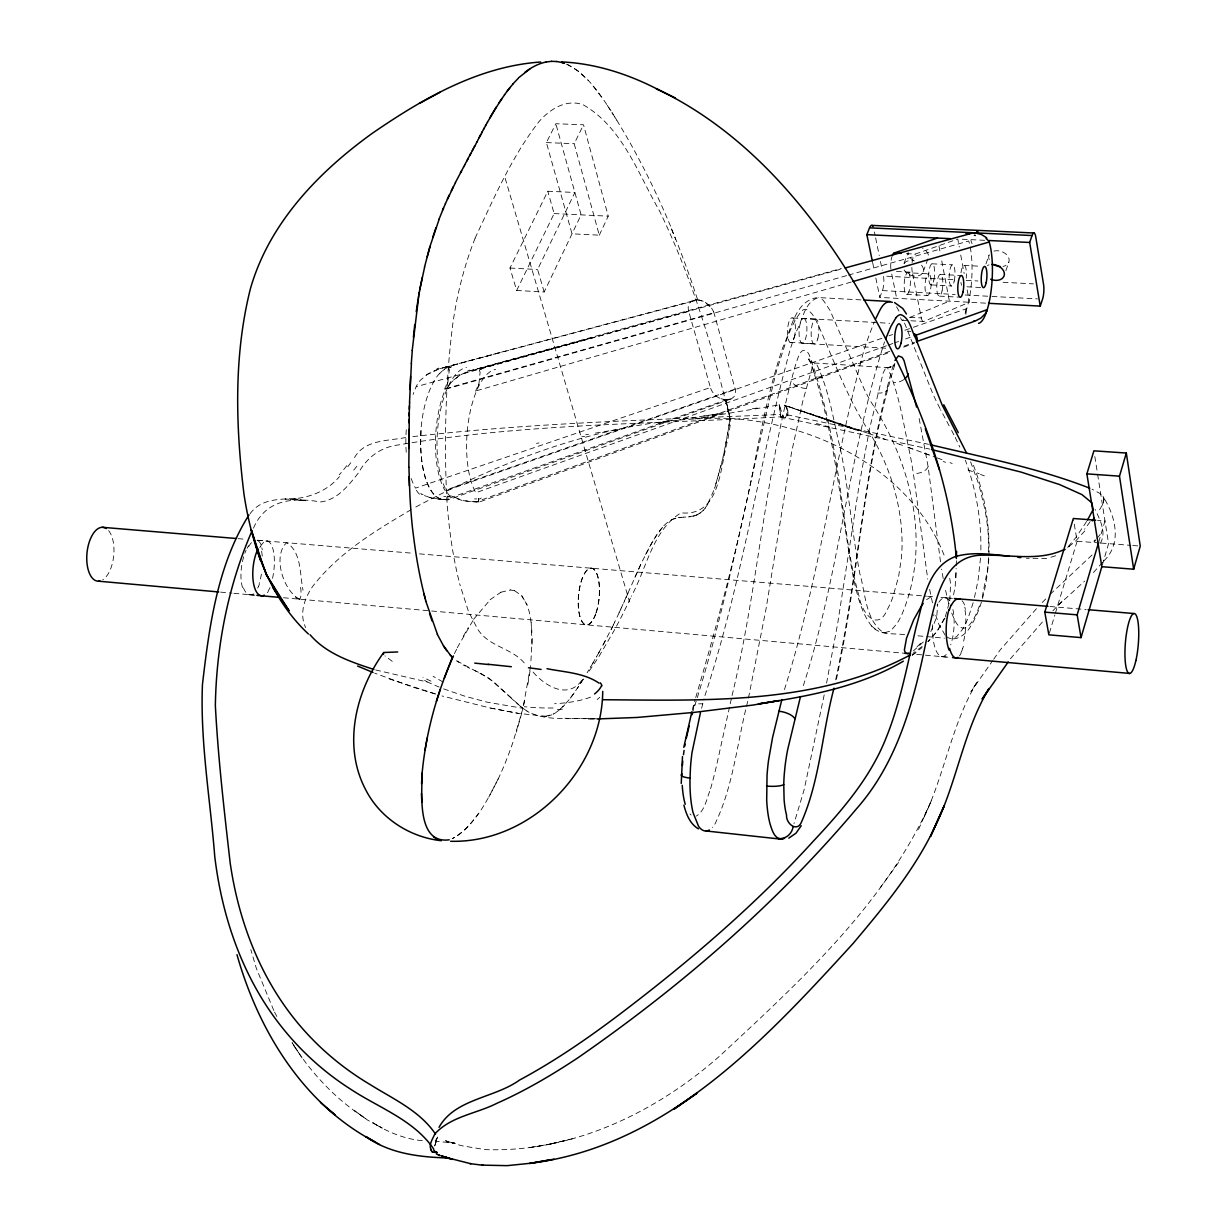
<?xml version="1.0" encoding="UTF-8"?>
<svg xmlns="http://www.w3.org/2000/svg" width="1227" height="1227" viewBox="0 0 1227 1227"><rect width="100%" height="100%" fill="white"/><g stroke="black" fill="none" stroke-linecap="round" stroke-linejoin="round"><path stroke-width="0.75" stroke-dasharray="5 3.75" d="M980.864 549.957C981.401 519.374 975.971 488.714 965.281 460.079M532.043 644.252L531.199 622.61M532.181 638.331L530.77 663.868M420.432 444.22L420.876 430.646A66.442 27.147 -86 0 1 439.22 373.79L444.741 369.036M988.763 551.92L988.134 532.871A127.731 33.804 -85.4 0 0 984.606 508.116L978.993 484.926L970.557 461.72M956.262 565.724L956.385 560.356M953.532 594.896L955.189 586.491L956.14 568.408M784.498 405.171C788.9 407.763 787.12 423.744 780.449 416.858L780.525 414.45C656.813 419.757 532.717 422.594 409.634 436.996M955.91 577.856L956.186 569.313M988.916 555.877C990.097 524.052 984.177 491.966 972.321 462.441M949.79 600.739L950.588 583.96L949.299 575.325M447.932 381.98L449.312 369.894M421.06 430.662L420.616 444.235A66.595 27.04 -85.9 0 0 443.039 499.466L447.487 499.711M980.526 557.994L978.118 579.957L973.993 599.742M988.793 559.113C986.861 582.288 983.088 606.521 970.511 626.476C966.247 634.39 954.821 643.255 946.094 636.384M448.238 499.604L447.518 496.045M966.002 312.502L966.109 311.52M1099.515 509.803L1103.426 503.285L1103.963 498.055L1100.297 493.637L1092.045 489.19M1103.825 560.923C1122.107 543.607 1115.588 516.889 1103.963 498.055L1103.426 503.285M530.662 665.632L522.963 708.286L513.223 741.445A242.731 97.531 -84.6 0 1 498.331 778.7C486.889 800.955 474.895 826.001 452.196 838.685C463.223 833.363 471.076 823.424 478.254 813.808M530.033 670.924L527.687 685.556M725.264 446.229L727.289 435.171A237.869 83.436 -86.5 0 0 730.096 418.438L729.436 416.106M835.679 679.819C858.363 574.558 863.517 465.6 894.192 362.088M826.569 683.132L837.688 623.485L859.283 484.19L869.514 429.005L883.225 372.763L885.817 367.824L890.219 367.21L891.155 366.75L885.817 367.824L890.219 367.21L894.238 364.756L893.179 366.091L895.557 362.425C863.164 465.554 859.161 575.202 836.139 680.54M724.175 451.659L727.442 435.171A237.869 83.421 -86.5 0 0 729.942 418.422C618.745 415.631 511.061 456.03 414.327 507.794M824.191 694.927L804.145 789.713L793.992 823.593M723.04 456.996L724.329 451.659M748.47 698.025L766.108 608.531L791.584 452.288L802.673 401.658L812.627 366.106L815.295 363.054L887.489 367.64C899.866 394.941 903.67 425.984 910.25 455.232A586.828 183.13 -83.9 0 1 913.394 473.53L927.75 579.159M732.074 695.525C758.347 586.429 764.774 473.377 795.449 365.263A67.684 20.859 -86.2 0 1 796.446 362.088C797.979 358.008 801.062 346.305 807.09 351.597A40.859 12.699 -86.3 0 1 809.36 355.14C826.845 404.036 836.108 455.6 842.765 506.996C847.09 537.119 850.771 567.534 859.268 596.843C861.584 612.779 877.811 633.04 887.642 608.914A85.507 24.494 -85.6 0 0 892.934 596.828L898.593 576.629L901.293 558.806A46.151 13.098 -85.5 0 0 902.06 545.095C902.351 503.469 888.701 462.518 866.507 427.548C847.474 396.858 834.605 363.008 820.418 329.94C816.507 322.839 814.253 312.824 806.17 309.388A44.632 13.865 -86.5 0 0 801.691 310.906C788.271 327.486 784.068 349.634 776.936 369.22C748.439 482.963 729.16 598.96 693.102 710.847M747.749 701.369C737.105 742.074 733.608 785.357 715.172 823.578A49.816 16.181 -84.1 0 1 712.304 827.443M730.249 703.792L731.706 697.181M729.513 707.089L717.412 761.706A194.418 66.212 -84.5 0 1 709.758 791.553M723.194 456.996L714.697 488.377L707.642 504.251M524.65 700.663L522.871 708.286L527.027 711.077M722.028 462.211L714.543 488.361M478.929 384.005L480.125 371.996A20.138 6.012 -9 0 0 479.558 371.306M692.319 710.142L695.218 699.405M478.346 386.152L478.76 384.618M701.599 708.301L704.068 698.899M784.452 689.589C819.038 579.589 833.394 464.772 863.026 353.637A264.004 73.559 -85.7 0 1 869.268 334.864L874.314 321.888M521.751 713.132L516.306 732.212M803.348 685.617C839.559 573.193 848.624 454.159 884.544 341.842M704.958 695.571C742.212 582.319 758.777 463.929 790.203 349.281A262.179 77.991 -85.7 0 1 796.737 330.646C802.688 319.787 804.912 300.891 818.777 297.594L862.029 299.955M982.213 597.043L987.658 568.883A48.374 12.577 -85.6 0 0 988.256 562.58A45.583 11.841 -85.6 0 0 988.579 557.472M447.778 382.594L447.334 384.112M695.724 697.565C720.111 614.42 742.274 530.601 757.933 445.309C764.774 412.364 771.921 379.388 782.78 347.486C791.124 330.784 794.283 301.781 816.476 297.716M945.342 616.66L949.299 602.503M973.164 602.718L968.655 616.46A100.859 26.779 -85.7 0 1 962.643 629.16L956.493 636.828L950.143 638.653M1102.352 564.911L1108.579 543.638L1097.49 473.545M478.898 502.027L478.361 498.545M1098.686 542.15L1104.99 520.861L1097.536 520.309M1049.392 633.025L1054.837 615.034M1055.373 613.224L1077.122 541.214L1073.625 520.248M709.681 791.4C706.338 799.82 704.666 810.97 696.338 816.062M434.711 1146.064L437.625 1137.153L434.021 1142.828M434.818 1145.604L437.625 1137.153L434.634 1144.438M962.643 648.592L963.41 646.292M1005.879 270.676L1008.87 262.057M985.956 263.882L988.993 255.277M923.21 271.688L928.272 258.007A10.399 7.469 20.2 0 0 922.612 248.329M904.084 263.238L907.934 253.007M985.572 303.146L879.836 297.409L882.443 290.584A10.322 3.006 -86.9 0 0 883.44 276.06L956.201 279.848M475.079 238.207C493.898 198.16 511.782 156.642 539.067 121.519A208.421 78.375 -86.8 0 1 543.852 116.58A217.501 81.734 -86.7 0 1 572.779 103.022L575.141 103.053A201.78 75.813 -86.9 0 1 583.239 104.832C622.518 127.255 638.377 174.418 659.957 211.765C692.135 278.636 713.945 350.048 730.602 422.226A214.495 74.74 -86.4 0 1 727.718 440.11C719.942 466.781 720.724 516.92 681.062 512.825C652.335 530.233 646.767 568.515 631.245 596.353M258.498 586.307L259.434 584.19M924.222 816.891C945.112 772.826 951.922 723.025 977.689 681.108L970.956 691.675L992.597 660.77M652.856 541.122L641.997 561.767L621.614 607.227M628.071 593.07L623.561 603.209M918.517 829.467L931.584 800.142C886.63 902.551 801.216 980.097 720.893 1054.975C656.476 1112.26 572.472 1152.889 484.849 1149.592L461.306 1145.665L445.493 1140.727L455.094 1143.656L446.735 1141.708L454.864 1143.073L436.858 1141.386M634.926 577.242L641.997 561.767M620.77 609.037L621.736 607.227M620.893 609.052L619.052 612.733M454.435 653.638L456.643 649.175M630.387 598.193L628.684 601.859A518.101 201.121 -87.5 0 1 614.021 630.724L598.362 657.534L587.304 673.838M619.175 612.748L614.666 622.058M1100.251 543.408C1106.877 532.38 1099.944 519.727 1095.067 509.389M599.282 235.17L608.239 216.151L583.515 124.786L555.831 123.728L546.398 142.593L572.027 233.82L599.282 235.17L574.205 143.712L583.515 124.786M614.788 622.074L613.316 624.88M544.174 291.995L537.595 269.511L574.896 192.47L547.794 191.243L509.972 268.038L516.674 290.462L544.174 291.995L581.107 214.863L555.831 123.728M516.674 290.462L554.129 213.59L547.794 191.243M613.439 624.88L602.242 646.43M457.257 647.718L473.683 619.328M498.285 778.716L488.791 797.121M612.718 626.337L611.077 629.666M645.555 554.435L652.733 541.122L661.752 528.208M605.294 640.939L596.291 657.151M945.081 617.994L937.014 631.399L928.103 641.736M599.389 651.828L590.202 667.611M930.833 631.568L936.768 616.859L937.689 603.868M944.422 618.301L937.014 631.399L927.857 641.721M448.315 386.551L448.622 386.014A40.414 32.193 30.5 0 1 449.818 384.296M463.254 636.368L468.361 627.564M253.483 528.177C266.075 498.637 294.112 497.472 320.661 501.935C337.701 499.895 348.867 484.926 358.79 472.441C366.95 457.564 380.508 447.272 397.747 445.048C524.006 423.376 652.887 424.143 780.449 416.858L787.872 414.941L928.486 444.297M593.362 662.411L587.104 672.779M583.208 679.129L575.233 691.368M583.316 679.144L577.35 688.424M1086.631 521.475L1075.65 537.809L1068.027 546.797M705.096 508.162L707.795 504.251M654.927 537.503L657.151 534.144M354.511 457.61C364.526 439.634 388.023 441.014 405.585 437.533M993.686 659.221L1000.174 649.942L1037.367 607.641M571.153 697.013L575.325 691.384M880.219 887.734L899.207 861.645M449.772 384.281L450.922 382.793A46.335 36.979 40.2 0 1 451.429 382.21L459.036 375.784L468.867 371.152M473.591 619.313L490.217 599.727M573.3 694.252L569.021 699.743M350.815 462.748L347.026 467.671M659.374 531.03L664.022 525.677M1084.806 530.954L1075.358 541.322L1064.054 550.463M569.113 699.743L560.279 709.145M696.016 515.355L701.66 512.058L705.234 508.177M1010.373 658.853L1042.935 621.399M1102.613 562.303L1091.831 574.313M923.348 641.951L913.409 650.908M1092.076 554.972L1050.987 593.561M599.758 697.258L597.212 699.559M250.078 513.76C261.121 498.269 280.185 499.343 296.811 498.438C313.054 496.46 328.836 489.374 339.434 476.613M1052.873 610.847L1062.015 601.215M562.595 707.074L564.788 704.804M439.404 373.836L442.027 371.152M1042.229 602.518L1045.987 598.684M581.644 680.556C566.966 700.617 542.794 684.666 531.352 669.957M703.332 510.294L699.697 513.438M663.899 525.662L666.307 523.469A110.277 37.562 -84.9 0 1 673.408 518.99L680.924 517.349M1057.873 605.571L1084.607 581.153M926.6 599.666L931.002 596.874L934.222 597.135M560.371 709.16L555.8 712.611M922.121 646.43L913.333 653.025M453.791 379.787L461.352 374.434L470.355 370.723L841.369 268.468M912.167 655.233L922.075 647.595M490.11 599.727L500.877 592.273M479.558 369.94L482.196 368.729L473.269 370.033M437.978 369.174L428.085 373.79L420.432 380.171A46.212 37.009 39.6 0 0 419.925 380.769L418.775 382.241A40.307 32.193 29.9 0 0 417.609 383.974L417.287 384.496A35.384 28.19 21.9 0 0 416.168 386.72A66.626 27.285 -85.9 0 0 413.131 394.434M448.837 367.977L451.536 366.781L447.349 367.486M1067.689 547.395L1069.622 546.076M912.321 655.126L915.219 653.147M426.352 374.941L439.465 368.729L697.473 299.71M553.546 713.961L555.892 712.626M411.152 509.65C375.462 530.708 338.591 552.886 312.885 586.153C304.511 597.902 299.02 613.73 305.63 627.58M444.557 369.02L447.533 367.486M544.681 716.537L553.638 713.961M698.01 514.542L692.35 516.368M902.167 320.293L923.747 321.474L969.437 302.256L966.554 286.643M909.774 317.456L949.391 301.182L941.462 259.311M551.767 714.82L548.208 716.001M887.781 352.977L478.637 502.272L462.947 500.631L452.395 496.429M903.67 347.164L914.268 343.299M1055.711 555.754L1048.241 558.055M473.76 501.705L476.536 501.766L890.219 351.152M903.977 346.152L914.575 342.287M500.769 592.258L510.463 589.957M886.446 345.784L475.815 492.748A67.04 26.365 -85.9 0 1 476.674 390.692A66.948 26.319 -85.9 0 1 495.662 369.434M888.164 345.17L893.317 343.315M895.035 342.701L898.563 341.443M905.587 338.928L912.627 336.413M713.685 311.873L735.402 389.895A19.908 13.374 23.6 0 1 735.402 393.484L734.053 396.689L731.215 399.02A11.196 7.469 20.4 0 1 728.025 399.895A10.23 6.764 19.9 0 1 725.955 399.941L445.815 499.389L443.054 499.312M906.446 253.636L915.235 254.081L957.796 239.02L959.269 247.041M881.876 338.284L446.429 490.493A66.841 26.81 -85.9 0 1 439.113 417.579A66.841 26.81 -85.9 0 1 466.475 367.548M889.038 335.769L892.612 334.526M904.836 330.262L911.676 327.87M913.379 327.272L966.784 308.59A45.016 12.117 -86.8 0 0 968.716 241.013L848.455 275.093M735.218 389.005L444.895 490.371A66.825 26.841 -85.9 0 1 445.646 388.637M411.214 478.545A66.626 27.285 -85.9 0 0 415.524 488.131L710.433 387.517L688.715 311.397L416.152 386.704M475.601 369.419L593.745 337.394L475.232 369.526M673.408 518.99L675.908 518.177M444.741 367.44L697.703 299.955L699.942 300.262A11.703 7.561 19.5 0 1 703.961 301.627L711.645 308.161M446.797 366.812L442.38 368.054M476.69 390.723L851.247 282.041M444.358 367.548L503.53 351.551M445.646 388.668L713.991 312.747M846.615 275.615L447.195 388.76A35.476 28.221 22.6 0 1 448.361 386.582M481.045 368.529L841.676 268.928M470.647 370.646L472.978 370.094M439.757 368.652L442.088 368.115M572.273 1138.779L549.067 1144.316L569.328 1139.5M694.313 515.969L685.755 517.027M585.739 434.726L588.485 434.266M694.712 418.959L779.176 404.864L784.114 419.051M595.34 433.116L617.35 429.496M658.04 423.024L661.414 422.502M536.46 443.376L539.006 442.978M664.988 421.95L668.393 421.413M661.246 422.517L664.651 421.996M682.979 419.174L689.973 418.1M690.847 417.978L720.096 413.56M703.899 415.999L718.823 413.76M757.274 408.024L750.218 409.066M581.751 436.766L584.665 436.383M678.286 517.656L683.424 517.165M1046.708 558.392L1026.401 558.285M546.536 716.353L518.561 713.408L490.555 708.086L442.027 695.954M688.316 516.904L690.678 516.674M562.38 709.206L554.941 709.62M683.286 517.165L685.893 517.042M725.955 399.941L732.074 398.56L448.024 499.88L443.223 499.512A66.595 27.04 -85.9 0 1 420.769 444.174M597.38 718.93C574.942 717.151 550.003 722.136 528.99 712.289M588.439 719.022L595.893 718.899L564.865 718.286M546.398 142.593L574.205 143.712M297.701 499.604L285.109 499.052L306.382 500.938L294.158 498.791L308.79 501.368M554.129 213.59L608.239 216.151M962.259 239.234L984.621 240.308M931.999 263.79L952.397 264.833M963.901 265.4L980.71 266.259M896.462 271.458L912.305 272.271L921.308 317.931A10.89 3.037 -86.7 0 0 923.747 321.474M908.026 272.747A10.844 3.067 -86.8 0 1 909.514 289.603A10.844 3.067 -86.8 0 1 904.268 288.33A10.844 3.067 -86.8 0 1 908.026 272.747L928.854 273.836A10.874 3.021 -86.8 0 1 930.296 290.707A10.874 3.021 -86.8 0 1 925.143 289.449A10.874 3.021 -86.8 0 1 928.854 273.836M940.158 274.434L961.14 275.523M966.216 280.37L977.904 280.983M1003.057 282.287L1033.41 283.866M931.354 284.909L951.753 285.998M966.937 286.796L983.732 287.685M509.972 268.038L537.595 269.511M882.443 290.584L955.189 294.48M965.204 295.017L990.296 296.351M991.968 296.443L1037.475 298.882M906.538 294.373L927.351 295.492M939.468 296.121L958.517 297.133M439.849 499.236L429.91 497.671L421.567 494.052M470.57 501.628L461.521 500.294L455.232 498.009M730.096 418.438L732.412 418.56C819.636 424.435 913.271 472.456 945.158 557.948M909.913 317.287L921.308 317.931M803.869 318.422A12.454 3.865 -86.6 0 1 805.878 337.624A12.454 3.865 -86.6 0 1 799.237 336.443A12.454 3.865 -86.6 0 1 803.869 318.422L878.256 322.64M880.158 322.747L889.698 323.299M792.887 318.023L816.492 319.357M790.004 342.318L813.624 343.713M802.151 343.253L887.965 348.33M1077.122 541.214L1099.331 542.932M1101.186 543.07L1130.941 545.355M1132.797 545.509L1138.38 545.938M443.039 499.496L433.07 498.423L424.419 495.631M237.977 538.638L245.615 539.282M257.087 540.233L411.827 553.162M419.45 553.868L926.446 596.199M927.627 596.276L933.364 596.767M941.002 597.396L952.459 598.362M1049.898 606.506L1086.186 609.543M945.112 597.748L952.735 598.377M299.403 599.205C283.314 590.662 272.333 556.076 286.597 542.717C301.612 551.659 299.787 574.757 303.023 590.233M257.823 540.279L267.946 541.138M476.536 501.766L478.055 502.088M726.476 402.241L725.801 399.925C718.869 399.358 712.32 394.281 710.433 387.517M904.667 634.666C893.501 633.086 879.698 635.724 871.538 625.939C861.262 612.518 857.443 595.524 853.685 579.359C839.621 505.631 835.388 429.404 808.915 358.499L810.679 362.364L808.348 359.266L812.044 362.195L811.047 361.858L816.185 363.269C829.345 390.201 833.593 421.275 840.71 450.386A582.196 193.774 -83.7 0 1 844.13 468.576C849.82 503.515 853.271 538.791 859.82 573.607C865.618 593.301 865.234 620.371 883.823 632.841L890.557 631.077L897.06 623.485A100.2 28.42 -85.6 0 0 903.379 610.893C931.155 540.54 910.557 461.398 870.035 400.477A650.279 173.759 -88.9 0 1 864.176 389.02L830.066 310.492L823.271 300.216L818.777 297.594M917.934 635.831L944.453 638.163M941.262 656.614L948.9 657.289L912.52 654.006M220.584 592.12L232.01 593.147M233.928 593.316L254.894 595.187M283.483 597.748L905.741 653.362M248.728 594.666L253.774 595.11M422.333 1140.665C404.634 1139.085 387.747 1132.092 372.778 1122.72L382.257 1128.119L367.655 1120.128L354.542 1110.634L367.655 1120.128M523.131 708.316L520.417 706.338M299.894 599.175L297.778 598.853L292.716 594.865M725.801 399.925L720.249 398.499M510.355 589.942L514.68 590.724M490.555 708.086L518.561 713.408M780.449 416.858L929.637 449.082M816.384 423.499L830.127 427.211M375.677 669.957L427.425 682.013L439.097 687.089M434.971 693.838L413.806 687.442L374.71 673.148M435.692 694.037L386.704 678.117M801.998 410.984L807.826 412.916M830.725 420.585L807.627 412.855M808.409 413.116L819.912 416.95M943.21 461.521L945.572 462.303M820.74 417.226L856.845 429.435M831.799 420.938L855.894 429.113M857.075 429.511L862.29 431.306M862.78 431.475L867.918 433.254M856.615 429.358L862.044 431.229M858.593 430.784L784.329 405.186M868.44 433.422L876.83 436.321M877.106 436.429L880.02 437.441M882.765 438.407L885.373 439.312M968.057 470.002L972.444 471.536M896.814 443.346L899.652 444.343M899.498 444.281L902.489 445.355M908.425 447.472L933.992 456.72M907.765 447.226L912.658 448.99M980.496 474.435L984.376 475.846M924.299 453.192L929.698 455.156M937.167 457.901L939.437 458.729M939.79 458.867L942.06 459.696M949.989 462.656L952.183 463.469M977.167 472.947L979.177 473.714M443.637 688.884L464.65 696.138L487.18 702.181L522.871 708.286L520.861 706.675M474.143 670.295L478.438 672.258M456.751 660.862L489.174 678.286L511.889 698.746M467.564 667.243L469.757 668.301M480.616 673.286L493.96 682.043L520.647 706.507M566.889 64.187L577.856 70.783L588.239 80.353M566.751 64.187C586.583 73.835 599.221 92.991 611.015 110.875M514.588 590.708L521.766 595.739L526.92 604.635L521.659 595.724M784.743 405.385L855.602 429.833L784.667 405.201A9.601 5.184 -78 0 1 785.556 405.892M463.177 664.973L465.355 666.138M526.935 711.062L529.067 712.304M392.272 661.353L384.895 655.862M363.422 1117.091C334.342 1097.981 310.232 1071.877 291.811 1042.459M456.827 660.878L458.929 662.35M709.298 305.4L705.172 302.256L699.942 300.262A10.322 6.748 19.6 0 0 697.703 299.955L697.227 298.974M520.432 706.338L511.782 698.73M871.538 625.939L877.136 630.601M689.988 813.961L691.154 815.035M524.236 662.871C513.162 649.942 495.094 647.396 483.101 635.816A129.709 50.215 -85.4 0 1 477.763 629.359L468.423 611.337L459.604 583.653M593.086 86.013L602.672 98.62M945.158 635.172L938.931 624.451L935.772 615.34M607.273 105.353L615.709 118.375M302.164 1058.057L292.072 1042.659L298.176 1052.014M612.043 112.731L613.224 114.602M614.39 116.473L616.874 120.261M896.554 306.765L900.097 313.038M949.192 425.861L940.588 409.695M274.526 1012.06L278.452 1019.545M1103.012 496.199L1104.223 499.726M951.615 430.432L954.606 436.214M939.974 408.499L938.134 404.864A654.528 163.743 -88.7 0 1 932.658 393.361L903.026 319.357M955.204 437.395L959.851 447.088M273.79 1010.465L256.29 968.195L250.829 949.606M671.629 229.02L675.801 239.311A1497.293 621.583 -78.5 0 1 697.396 299.035M671.46 229.02L675.632 239.311M951.723 613.071C954.238 618.822 957.75 630.586 966.109 627.641A83.819 21.979 -85.7 0 0 980.005 604.037M779.222 405.033L779.789 410.846M505.171 178.283L629.574 601.936M964.775 607.12L965.388 609.313M948.747 603.791L944.882 587.457M261.811 547.825L262.317 549.849M726.062 401.076L727.274 405.692M726.583 403.376L727.795 408.008M727.381 406.843L728.301 410.324M727.902 409.158L728.823 412.625M728.409 411.459L729.329 414.956M728.93 413.775L729.85 417.272M932.489 602.825L929.591 589.098M919.161 418.514L928.133 466.781L940.634 562.963M872.596 262.348L874.207 270.185M875.833 278.008L879.836 297.409M874.422 231.995L875.02 234.955M875.633 237.915L879.253 255.615M880.449 261.474L882.244 270.231M891.753 274.066L896.968 299.787M938.962 246.044L940.219 252.685M960.741 255.017L964.146 273.529M943.18 578.454L941.615 569.159M787.673 410.447L787.918 412.257M1094.806 456.505L1097.199 471.643M531.092 622.595L530.539 618.086A57.715 22.117 -84.5 0 0 526.828 604.558M780.004 409.941L780.403 413.576M531.582 627.472L531.92 632.718M965.91 314.403L965.956 312.9A30.767 11.718 -53.3 0 1 965.94 312.548M108.62 530.647A27.055 13.42 -84.4 0 1 113.605 556.675A27.055 13.42 -84.4 0 1 102.761 579.804M1090.113 521.674A399.02 135.445 -88.8 0 1 1084.576 529.22M1100.159 534.497A383.836 112.317 -84 0 1 1096.263 539.098M787.949 414.925A18.926 15.966 -69.2 0 1 787.903 415.83M780.74 415.401A18.957 6.656 84.3 0 1 780.694 414.527M356.858 466.245A378.974 157.301 85.2 0 1 352.931 471.015M346.796 465.647A361.827 127.899 -86.1 0 1 339.265 474.803M787.642 414.235A12.163 5.69 -78.1 0 1 787.535 415.83M787.811 412.333A11.365 6.012 -76.7 0 1 787.826 414.128M785.74 406.152A12.699 7.025 -75.7 0 1 787.765 410.355M779.222 404.787A9.601 0.767 89.2 0 1 779.36 404.803A12.684 0.782 86.2 0 1 780.004 408.376M780.219 414.082A12.163 1.273 86.1 0 1 780.341 415.539M257.869 540.632A27.654 10 -81.1 0 1 261.964 547.533M248.728 546.506A27.654 10 -81.1 0 1 251.504 542.656M261.596 551.199A27.377 9.433 -85 0 1 262.333 557.672M261.412 574.083A27.377 9.433 -85 0 1 259.158 583.515M258.529 586.383A27.515 11.687 -85.3 0 1 257.655 588.07M253.56 593.837A27.561 11.334 -84.1 0 1 243.038 586.721M242.578 587.626A27.485 10.92 -81.4 0 1 246.075 550.263M247.133 548.331A27.408 10.107 -81.6 0 1 248.59 545.693M962.029 600.693A29.709 10.69 -86.2 0 1 965.082 606.291M961.078 653.209A29.632 9.049 -89.5 0 1 959.483 655.862M962.674 648.7A29.586 8.834 -84.8 0 1 960.971 652.641M965.02 610.095A29.433 9.018 -85.1 0 1 962.781 644.65M260.569 546.306A27.561 9.739 -84 0 1 272.302 546.951A27.561 9.739 -84 0 1 272.379 578.96M270.017 587.626A27.546 11.58 -85.2 0 1 268.253 590.739M268.36 591.414A27.561 11.212 -84 0 1 267.363 592.687M259.817 547.549A27.439 10.046 -81.6 0 1 260.569 546.306M938.87 602.242A29.54 10.874 -85.9 0 1 949.468 600.663M952.919 609.543A29.54 10.874 -85.9 0 1 950.726 644.835M937.137 605.095A29.417 10.46 -88.3 0 1 937.489 604.298M946.232 654.436A29.54 10.46 -88.2 0 1 935.818 649.957A29.54 10.46 -88.2 0 1 932.888 621.767M933.655 615.923A29.54 10.46 -88.2 0 1 933.9 614.543M692.396 300.922A10.629 6.917 19.3 0 1 697.549 299.955M445.999 496.521A41.074 11.365 -10.1 0 1 443.775 496.567M421.49 494.113A49.97 32.423 -33.1 0 1 420.708 493.576M419.496 494.22A40.292 25.844 -30.8 0 1 415.416 488.177M406.244 452.226A66.626 27.285 -85.9 0 1 406.321 429.297M436.965 368.729A20.138 8.328 1.9 0 1 438.791 368.115M688.93 311.382A18.926 12.239 16.1 0 1 691.614 301.014M427.18 681.997A81.181 1.534 32.8 0 1 424.603 680.31M442.947 681.967A81.534 5.429 29 0 1 433.1 676.261M430.999 681.169A88.727 22.27 19.6 0 1 422.962 677.243M616.844 120.384A1574.793 654.973 -78.1 0 1 671.706 228.882M300.6 587.319A28.083 7.638 70.4 0 1 299.48 599.389M590.524 697.135A110.629 36.381 9.4 0 1 554.589 703.731M450.416 495.693A40.108 8.252 44.5 0 1 448.361 496.598M447.901 496.352A49.693 4.785 56.3 0 1 448.024 496.782M448.607 368.606A9.08 1.963 8.2 0 1 449.143 368.054M448.821 369.327A20.092 5.966 -9.1 0 1 449.251 369.91M447.809 382.103A45.997 12.515 -56 0 1 447.656 382.717M446.367 384.833A40.123 12.531 -52.9 0 1 445.754 386.566M445.432 387.042A35.23 12.561 -49.9 0 1 444.496 389.204M711.537 308.176A23.42 14.509 21.7 0 1 713.593 311.873M553.147 707.979A138.375 54.387 16 0 1 524.328 706.706M920.71 643.239A32.715 10.031 -53.7 0 1 914.821 648.546M912.305 272.271A11.028 3.098 -86.9 0 1 911.845 267.379M912.09 262.578A11.028 3.098 -86.9 0 1 915.235 254.081M890.863 269.035A10.997 3.16 -86.9 0 1 891.784 257.056M902.888 320.293A10.874 3.083 -86.7 0 1 900.618 317.655M987.367 265.523A10.537 7.577 18.8 0 1 989.054 264.879M921.523 265.155A10.445 7.469 20.3 0 1 918.471 275.814A10.445 7.469 20.3 0 1 904.13 269.986M904.084 263.575A10.445 7.469 20.3 0 1 913.624 260.661M914.253 260.952A10.399 7.469 20.2 0 1 908.333 252.731M993.901 251.106A10.506 7.592 18.8 0 1 1008.103 256.581A10.506 7.592 18.8 0 1 1003.042 266.412M989.223 259.603A10.506 7.592 18.8 0 1 989.284 254.572M907.735 331.06A12.331 10.046 -21.2 0 1 910.894 331.643M693.592 708.945A13.359 5.552 14.7 0 1 702.749 703.899M928.133 466.781A12.101 7.454 -9 0 1 913.394 473.53M903.808 379.618A12.408 9.156 -15.4 0 1 893.501 382.533M822.627 378.085A12.316 9.034 -16.6 0 1 813.915 368.039M805.97 388.468A12.546 6.212 14.3 0 1 791.185 381.014M887.136 387.072A12.653 6.304 13.6 0 1 877.75 393.054M476.782 498.898A41.181 11.304 -10.3 0 1 474.558 498.944M452.334 496.49A50.108 32.316 -33.5 0 1 451.551 495.953M450.355 496.582A40.399 25.767 -31.2 0 1 446.367 490.524M481.229 497.932A40.23 8.497 44.4 0 1 479.19 498.96M478.683 498.668A49.847 5.153 56.3 0 1 478.806 499.098M467.855 370.707A20.184 8.359 2.1 0 1 469.68 370.094M972.06 243.636A26.81 7.178 55 0 1 970.91 240.385M966.799 308.606A44.954 12.101 -86.8 0 1 963.778 316.183M965.894 310.293A23.466 11.196 -43.9 0 1 966.232 308.836M965.695 311.811A26.779 11.564 -48.1 0 1 965.864 310.676M479.328 370.569A9.11 1.963 8.3 0 1 479.849 370.017M478.806 384.128A46.135 12.883 -55.9 0 1 478.637 384.741M477.395 386.842A40.23 12.837 -52.8 0 1 476.782 388.606M476.475 389.066A35.338 12.837 -49.8 0 1 475.555 391.244M960.986 272.762A10.644 2.853 -86.8 0 1 964.805 265.738A10.644 2.853 -86.8 0 1 966.216 278.222M961.677 285.277A10.644 2.853 -86.8 0 1 960.94 282.425M475.125 238.314A202.9 78.129 -86.4 0 0 456.689 300.952L455.692 306.367A178.421 69.111 -86.4 0 0 452.962 322.793C445.6 379.45 444.22 436.858 446.505 493.914A258.82 98.022 -86.1 0 0 459.65 583.577M551.368 1143.871L528.254 1147.874L551.368 1143.871M886.109 632.948L881.952 632.595L886.109 632.948M596.046 612.687A28.482 10.337 -84.9 0 0 591.813 568.208A28.482 10.337 -84.9 0 0 578.438 608.592A28.482 10.337 -84.9 0 0 596.046 612.687M596.215 612.702A28.482 10.337 -84.9 0 0 591.981 568.224A28.482 10.337 -84.9 0 0 578.607 608.607A28.482 10.337 -84.9 0 0 596.215 612.702M933.885 279.94A10.598 2.929 -86.9 0 0 932.29 263.774A10.598 2.929 -86.9 0 0 928.824 279.357A10.598 2.929 -86.9 0 0 933.885 279.94M954.238 280.998A10.629 2.883 -86.9 0 0 952.704 264.802A10.629 2.883 -86.9 0 0 949.269 280.431A10.629 2.883 -86.9 0 0 954.238 280.998M942.075 290.922A10.89 2.991 -86.8 0 0 940.434 274.419A10.89 2.991 -86.8 0 0 936.922 290.492A10.89 2.991 -86.8 0 0 942.075 290.922M794.191 337.502A12.439 3.911 -86.6 0 0 792.504 317.824A12.439 3.911 -86.6 0 0 787.581 335.155A12.439 3.911 -86.6 0 0 794.191 337.502M817.749 338.882A12.469 3.834 -86.6 0 0 816.124 319.158A12.469 3.834 -86.6 0 0 811.262 336.551A12.469 3.834 -86.6 0 0 817.749 338.882"/><path stroke-width="1.5" d="M408.821 467.318L409.312 412.594M408.76 448.484L408.928 429.496M449.235 839.82C416.306 844.283 422.119 793.163 422.134 773.071C425.938 732.657 436.873 692.948 453.469 655.939M781.875 699.513L772.565 737.504L768.547 760.28A72.853 22.147 -84.3 0 0 767.044 775.249L766.691 800.295A68.988 20.982 -84.3 0 0 770.096 824.053C771.998 829.943 774.191 838.562 781.614 839.222A50.2 15.276 -84.2 0 0 784.559 838.179M800.495 696.568L787.673 749.605A73.053 21.871 -84.4 0 0 785.081 765.97L784.268 774.268A54.095 16.273 -84.4 0 0 783.762 784.559L784.099 799.59A55.875 16.81 -84.4 0 0 786.538 815.081C785.94 823.869 797.243 832.519 801.446 822.121C820.004 779.927 822.136 732.366 833.992 688.194M408.974 422.732L409.051 419.358M956.416 558.561C947.259 456.045 901.093 359.756 848.21 272.731C800.786 197.056 738.117 127.378 656.261 88.712L675.218 97.899M956.431 557.073L956.569 551.398M409.128 415.968L409.619 402.425M409.312 409.189L409.419 405.815M781.614 839.222L706.2 830.986A62.102 20.169 -84.2 0 1 698.546 826.277L693.071 812.657A68.252 22.163 -84.2 0 1 690.019 778.087L690.494 767.366A72.301 23.451 -84.2 0 1 692.013 752.519L700.448 712.657M409.527 402.425L411.413 363.499M410.002 389.526L410.585 376.536M602.733 691.414C601.89 770.433 530.57 843.363 450.662 841.277M421.536 783.593L422.165 773.071M411.306 363.499L412.303 350.447M682.411 765.449L682.764 761.139M412.211 350.447L418.668 296.413M682.488 756.568L681.246 783.455M413.407 337.456L414.741 324.526M683.485 754.697L684.083 750.433M416.229 311.735L418.116 299.143M418.33 297.762L418.898 295.047M418.79 295.047L419.619 290.968M419.036 293.682L419.266 292.317M425.002 750.157L427.18 738.056M683.776 747.366L691.875 711.844M419.511 290.968L424.634 267.026M419.757 289.618L422.257 277.532M686.353 737.948L689.114 726.108M424.527 267.026L429.849 246.842L439.235 218.989M692.105 714.635L692.595 712.734M427.195 256.796L429.956 246.857M1101.831 566.69L1133.671 569.221L1140.251 546.076L1126.325 453.039L1093.901 450.83L1086.877 473.867L1101.831 566.69L1081.033 637.611L1048.855 634.834L1044.791 612.135L1073.334 518.5L1095.68 520.171M1081.033 637.611L1077.168 614.85L1098.165 543.914M1133.671 569.221L1119.484 476.168L1126.325 453.039M436.429 701.369L440.217 689.589M432.778 237.225L435.876 227.915M949.315 610.095L950.081 607.794A29.448 10.368 -88.3 0 1 951.278 604.88M988.517 303.299L1040.235 306.106L1042.551 299.158A10.491 2.592 -86.7 0 0 1043.563 284.403L1035.726 236.704A10.629 2.653 -86.9 0 0 1032.045 235.538L869.529 227.839L866.86 234.648L872.32 261.044M1040.235 306.106L1029.668 242.471L1032.045 235.538M885.587 339.035L890.94 326.275L896.078 317.578M444.251 678.27L452.349 657.197M439.128 218.973L442.61 210.415M442.502 210.415L443.192 208.989M439.021 1127.337C454.91 1098.64 494.481 1098.18 519.512 1080.082C558.408 1059.192 594.589 1033.64 629.543 1006.769C694.911 956.585 757.488 902.505 813.041 841.492C841.937 810.633 870.342 777.811 886.063 737.994C900.495 702.319 907.474 664.313 916.124 626.982C923.317 601.874 927.183 567.564 955.02 556.705C972.52 551.46 991.079 554.328 1008.885 556.168M443.085 208.989L443.56 208.145M443.33 208.421L445.478 203.651M445.37 203.651L455.478 182.593M447.318 199.265L449.297 194.986M986.523 311.505L986.677 311.152A23.374 17.193 34.8 0 0 987.106 309.664L914.376 335.784M875.511 318.989C879.069 312.931 882.919 298.897 892.351 302.348M251.842 531.291C228.145 585.923 216.366 645.985 215.354 705.448C218.084 757.995 224.188 810.372 230.139 862.642C238.161 918.548 258.468 973.44 293.698 1018.011C314.725 1044.591 340.738 1067.091 369.864 1084.392C392.993 1098.917 419.803 1110.757 435.524 1134.116M451.306 190.783L453.33 186.657M894.928 360.431L898.44 355.876L902.029 357.302A42.592 12.132 -86.3 0 1 904.115 360.876L916.584 407.027M476.828 142.071L477.579 140.814M476.95 142.071L476.199 143.314A84.142 34.187 -88.6 0 1 475.493 144.893L474.604 146.289M477.763 140.185L478.515 138.958M455.37 182.593L461.643 170.752M478.714 138.344L479.466 137.117M479.036 137.731L479.788 136.519M460.493 172.7L463.699 166.887M479.665 136.519L481.705 132.915M480.754 134.709L480.11 135.906M469.742 155.354L470.769 153.436M472.809 149.602L473.699 148.176M472.303 150.553L473.438 148.651M472.671 150.077L468.208 158.222M464.619 164.955L467.824 159.188M466.674 161.105L468.331 158.237M463.591 166.872L464.742 164.955M481.582 132.915L482.334 131.734M482.211 131.718L483.637 129.341M473.821 147.7L474.466 146.749M483.499 129.341L484.282 128.16M484.159 128.145L485.57 125.798M474.082 147.225L474.711 146.289M485.447 125.798L486.199 124.648M486.076 124.648L487.487 122.347M487.364 122.332L490.079 117.777A459.205 169.817 -85.6 0 1 496.613 106.81L501.95 98.589M985.925 312.624L985.312 313.575A30.614 22.147 45.9 0 1 985.036 313.959L980.818 318.115L975.174 321.091M1087.536 520.003L1093.15 509.527L1091.785 502.733L1081.923 494.588L1059.53 484.527L1020.941 472.058L931.492 449.511M397.686 651.966L383.729 652.503C355.493 691.261 342.333 746.001 365.876 790.111C380.401 818.363 409.941 837.305 441.337 840.71M499.144 102.623L504.634 94.724M1094.085 518.208L1092.245 520.908M921.784 605.402L913.732 619.666L906.492 638.285L904.376 650.019L905.434 652.963L907.643 653.531A26.641 7.347 -51.3 0 0 908.931 653.163M801.2 825.725L796.016 833.179L788.808 838.118M1008.211 661.951L982.121 699.129L989.069 688.454C963.839 730.08 957.474 779.482 936.707 823.056C916.339 867.872 884.56 906.093 853.102 943.471C765.571 1039.208 667.565 1145.558 531.659 1163.15L507.165 1165.65L481.996 1165.129M504.496 94.709L510.064 87.5M248.974 514.941C217.363 565.064 209.203 626.583 202.455 684.467C200.093 742.013 210.262 799.145 214.74 856.385C221.566 913.455 240.139 969.882 273.989 1016.769C294.649 1045.389 320.661 1070.097 350.431 1089.07C378.806 1107.858 413.79 1119.837 433.698 1148.993A1.81 1.135 12.3 0 0 433.698 1149.469L433.652 1149.638A6.12 3.742 -9.2 0 0 433.883 1150.19A8.911 5.475 -25 0 0 436.628 1152.184M922.489 604.42L923.179 603.485M507.211 91.013L512.825 84.172M969.069 233.759L970.465 232.854M512.702 84.172L518.423 78.16M518.99 77.47L530.325 68.574A245.707 93.758 -86.8 0 1 546.306 61.994M383.729 652.503L383.407 654.175M524.911 72.301L530.187 68.574M910.296 654.927C816.86 704.958 705.663 700.448 602.656 699.727M903.348 661.2C859.375 686.982 808.087 696.322 758.363 703.915L779.176 700.571L753.194 705.034L694.267 712.381L636.89 717.473L597.38 718.93M540.693 62.01C478.545 66.273 422.625 98.712 372.41 133.222C318.376 172.102 268.943 223.391 250.354 288.943C233.575 355.891 235.645 426.198 243.989 494.236C251.765 545.494 269.633 597.764 308.406 633.991M440.064 92.24L419.527 103.329M1063.763 549.711C1038.763 561.399 1010.419 554.589 983.931 555.187C940.189 553.99 934.514 607.948 926.431 639.804C914.207 699.528 898.256 761.261 857.013 808.194C776.4 903.854 680.97 986.355 578.316 1057.521C552.334 1074.775 525.355 1090.711 496.797 1103.349C476.367 1113.733 450.784 1116.325 434.803 1133.993C433.116 1138.242 428.53 1144.515 430.861 1149.224M916.339 341.643L974.131 321.428M892.167 255.891A10.997 3.16 -86.9 0 1 894.13 253.023L937.443 238.038M853.056 281.52L989.192 242.01A45.108 11.902 -86.8 0 1 987.214 309.741A45.046 11.887 -86.8 0 1 978.579 323.33M845.173 267.961L973.21 232.885M553.96 1159.208L529.681 1163.426L551.306 1159.668M546.168 61.979L551.583 61.35M971.017 232.793L972.459 232.854M551.444 61.35L556.797 61.503M561.935 61.933C595.923 63.467 629.282 74.433 659.267 90.138M871.891 225.385L1034.1 233.023M965.94 233.391L969.33 233.544M866.86 234.648L950.388 238.667M989.115 240.523L1029.668 242.471M973.333 232.885L974.545 232.961M894.13 253.023L901.17 253.375M863.9 300.048L890.219 301.489M437.287 1152.567L436.245 1152.506A4.877 0.813 3.1 0 1 435.355 1152.368M1086.877 473.867L1119.484 476.168M102.332 527.303L236.059 538.484M954.376 598.515L1047.981 606.337M1088.104 609.696L1133.947 613.531M1044.791 612.135L1077.168 614.85M98.574 581.199L218.667 591.951M256.796 595.356L279.664 597.396M904.897 653.316L910.618 653.838M952.551 657.58L1129.822 673.439M435.263 1152.429L432.855 1152.076M444.22 1156.969L470.892 1163.748M449.281 1158.027L444.082 1157.199L449.281 1158.027C420.278 1157.199 390.217 1154.024 365.815 1136.555L379.496 1144.5M1017.858 557.273L1020.772 557.641M469.91 1163.625L483.315 1165.297M976.032 233.115L981.738 234.648L986.293 237.563A33.328 20.537 -39.4 0 1 986.692 237.977L986.799 238.069M547.027 668.7C564.481 672.212 583.96 672.779 599.067 683.163M556.644 61.503L561.905 62.454A228.038 87.025 -87 0 1 564.405 63.237M444.956 1157.337L452.61 1159.392L441.521 1156.003L446.291 1157.598L441.889 1156.125L443.944 1156.862M930.189 444.68C983.793 457.426 1038.333 468.131 1089.821 488.208M436.567 1152.414L436.674 1152.444A4.433 2.117 -13.2 0 0 437.149 1152.521M373.852 669.451C350.876 661.951 326.183 653.669 310.017 634.681M357.594 666.062L373.008 672.442M438.422 1154.883L440.11 1155.589L436.352 1153.978M894.575 302.594L902.796 308.498L906.462 313.989M375.14 1141.984C303.468 1104.653 258.376 1030.573 236.98 954.667M433.484 836.799L437.18 839.375M698.47 828.869C689.881 823.9 686.307 814.283 683.899 805.188M320.477 1102.398L335.048 1114.944L326.658 1107.69M452.441 657.212L451.107 655.954M451.199 655.97L450.186 654.988M437.333 634.344L443.499 645.862L450.278 654.988M443.499 645.862L446.797 650.755M943.778 404.772L958.256 432.625M966.615 453.116L942.029 404.726L917.106 342.088A361.06 106.366 -85.1 0 0 915.572 338.054C911.293 330.477 909.959 318.008 900.833 314.618A46.672 13.298 -86.5 0 0 896.078 317.594M437.425 634.344L425.907 601.46M261.796 561.905L251.259 529.696L260.415 560.156L256.09 546.214L266.474 574.896L289.173 610.862L273.238 588.07L281.121 599.42L266.474 574.896L262.394 563.53M939.483 469.926L925.296 428.79M429.542 613.515L432.011 620.862M425.508 599.988L425.984 601.475M425.109 598.515L425.6 600.003M425.202 598.515L423.959 594.021M424.818 597.028L424.051 594.021A293.238 112.823 -86.1 0 1 414.005 540.003L412.517 528.316A281.075 108.451 -86.1 0 1 409.895 495.125L408.913 467.318M682.243 785.341L682.503 788.9A55.307 18.144 -84.2 0 0 685.233 804.268M421.428 793.317L421.812 802.151M409.051 476.659L409.373 485.923M99.985 581.015A27.055 13.42 -84.4 0 1 87.132 551.751A27.055 13.42 -84.4 0 1 106.335 528.561M1095.282 540.202A383.836 112.317 -84 0 1 1094.3 541.276M432.686 1152.122A4.877 0.997 3.9 0 1 431.95 1151.923M432.18 1151.279A8.834 0.966 54.1 0 1 430.846 1150.251M430.554 1149.009A6.104 1.365 50 0 1 430.861 1149.592M951.37 605.264A29.709 10.69 -86.2 0 1 960.281 599.297M948.992 650.034A29.525 10.353 -88.3 0 1 949.054 609.42M957.827 657.396A29.632 9.049 -89.5 0 1 949.56 648.362M264.342 595.156A27.561 11.212 -84 0 1 253.253 581.521A27.561 11.212 -84 0 1 257.977 548.99M474.742 663.117A118.912 1.012 6 0 1 488.791 664.574M489.956 117.777A459.205 169.771 -85.6 0 1 496.49 106.81M561.751 62.454A228.038 87.01 -87 0 1 564.267 63.221M487.993 664.267A117.194 1.166 6 0 1 511.352 666.721M528.484 667.749A110.307 9.862 6 0 1 541.076 669.436M600.325 682.841A82.991 26.979 -11.9 0 1 601.966 685.77M601.429 685.893A83.175 26.181 -7.4 0 1 594.558 693.961M991.799 264.495A10.537 7.577 18.8 0 1 1004.376 274.465A10.537 7.577 18.8 0 1 990.68 279.235M869.529 227.839A10.46 3.067 -87.1 0 1 873.026 226.566M1000.312 266.566A10.506 7.592 18.8 0 1 993.625 264.48M778.9 711.231A13.482 5.644 14.2 0 1 794.835 718.761M690.019 778.087A13.436 3.037 1.3 0 1 682.059 774.007M783.777 784.559A13.543 3.083 1.6 0 1 766.538 786.047M684.773 746.2A76.994 25.107 -84.2 0 1 685.141 744.114M793.102 826.645A13.466 12.699 -66 0 1 778.532 838.562M914.636 333.79A12.331 10.046 -21.2 0 1 917.106 342.088M908.256 373.852A12.408 9.156 -15.4 0 1 904.759 378.882M709.313 829.973A49.816 16.181 -84.1 0 1 706.2 830.97M974.376 235.216A27.408 3.834 25.4 0 1 975.312 235.477M986.063 238.621A26.841 16.472 -22.7 0 1 989.315 241.949M976.646 231.474A27.377 11.12 -19.6 0 1 978.072 231.811M974.56 320.86A13.359 4.54 2 0 1 973.517 321.152M986.447 311.443A26.657 19.433 40.5 0 1 985.879 312.578M944.345 805.495L930.526 836.4L944.345 805.495M679.068 1105.619L673.884 1109.239L696.829 1093.288L679.068 1105.619M1135.911 660.463A30.062 6.488 -85.4 0 0 1134.622 613.607A30.062 6.488 -85.4 0 0 1124.975 656.399A30.062 6.488 -85.4 0 0 1135.911 660.463M900.986 343.207A12.561 3.589 -86.6 0 0 899.238 323.836A12.561 3.589 -86.6 0 0 894.851 342.042A12.561 3.589 -86.6 0 0 900.986 343.207M962.98 292.041A10.905 2.929 -86.8 0 0 961.401 275.492A10.905 2.929 -86.8 0 0 957.919 291.612A10.905 2.929 -86.8 0 0 962.98 292.041M986.186 282.609A10.66 2.807 -86.8 0 0 984.698 266.428A10.66 2.807 -86.8 0 0 981.355 282.164A10.66 2.807 -86.8 0 0 986.186 282.609"/></g></svg>
